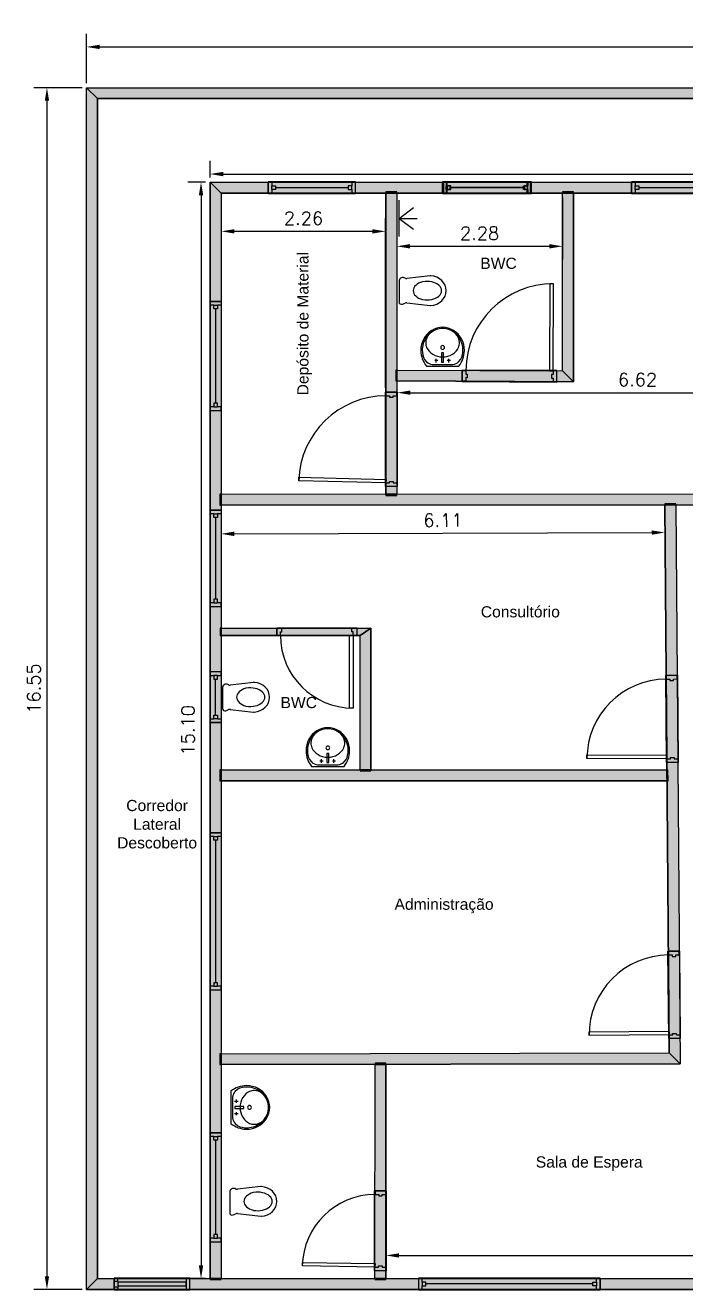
# Model space of a CAD drawing. Extents: x 0.1 to 20.1, y 0.2 to 18.5.
# Drawn here: x 0.06 to 9.15, y 1.08 to 18.49 of the extents above; entities that cross this region are included whole.
import ezdxf

# ---------------------------------------------------------------- set-up
doc = ezdxf.new("R2010")
doc.units = 0
doc.header["$MEASUREMENT"] = 0
doc.layers.get('0').update_dxf_attribs({"linetype": 'CONTINUOUS'})
doc.layers.get('Defpoints').update_dxf_attribs({"linetype": 'CONTINUOUS'})
for name, color, linetype in [('ANNOTATIONS', 7, 'CONTINUOUS'), ('BUILDING_ENVELOPE', 7, 'CONTINUOUS'), ('ENCANAMENTO', 7, 'CONTINUOUS'), ('ENVELOPE_DE_CONSTRUçãO', 7, 'CONTINUOUS'), ('FIXTURES', 7, 'CONTINUOUS')]:
    doc.layers.add(name, color=color, linetype=linetype)
doc.styles.get("Standard").update_dxf_attribs({"font": 'txt.shx'})
doc.dimstyles.get("Standard").update_dxf_attribs({"dimtxt": 0.18, "dimasz": 0.18, "dimexe": 0.18, "dimexo": 0.0625, "dimgap": 0.09, "dimtad": 0, "dimtih": 1, "dimtoh": 1, "dimdec": 4, "dimzin": 0, "dimdsep": 46, "dimtxsty": 'Standard', "dimcen": 0.09, "dimadec": 0, "dimazin": 0, "dimtfac": 1, "dimtdec": 4, "dimtofl": 0, "dimtmove": 0, "dimatfit": 3, "dimfxl": 1, "dimtolj": 1, "dimtzin": 0, "dimarcsym": 0})

# ---------------------------------------------------------------- blocks, each defined once
blk = doc.blocks.new('*D27')
at = {"color": 0, "lineweight": -2, "transparency": 16777216}
for p, q in [((0.903, 17.694), (0.903, 18.374)), ((19.403, 17.694), (19.403, 18.374)), ((1.083, 18.194), (19.223, 18.194))]:
    blk.add_line(p, q, dxfattribs=at)
at = {"color": 0, "transparency": 16777216}
for points in [[(1.083, 18.224), (1.083, 18.164), (0.903, 18.194)], [(19.223, 18.224), (19.223, 18.164), (19.403, 18.194)]]:
    blk.add_solid(points, dxfattribs=at)
at = {"layer": 'Defpoints', "color": 0, "transparency": 16777216}
for p in [(19.403, 18.194), (0.903, 17.632), (19.403, 17.632)]:
    blk.add_point(p, dxfattribs=at)
at = {"color": 0, "transparency": 16777216, "insert": (10.153, 18.374), "char_height": 0.18, "attachment_point": 5}
blk.add_mtext('\\A1;18.50', dxfattribs=at)
blk = doc.blocks.new('*D29')
at = {"color": 0, "lineweight": -2, "transparency": 16777216}
for p, q in [((0.841, 17.632), (0.177, 17.632)), ((0.357, 17.452), (0.357, 1.262)), ((0.841, 1.082), (0.177, 1.082))]:
    blk.add_line(p, q, dxfattribs=at)
at = {"color": 0, "transparency": 16777216}
for points in [[(0.327, 17.452), (0.387, 17.452), (0.357, 17.632)], [(0.327, 1.262), (0.387, 1.262), (0.357, 1.082)]]:
    blk.add_solid(points, dxfattribs=at)
at = {"layer": 'Defpoints', "color": 0, "transparency": 16777216}
for p in [(0.903, 17.632), (0.357, 1.082), (0.903, 1.082)]:
    blk.add_point(p, dxfattribs=at)
at = {"color": 0, "transparency": 16777216, "insert": (0.177, 9.357), "char_height": 0.18, "attachment_point": 5, "rotation": 90}
blk.add_mtext('\\A1;16.55', dxfattribs=at)
blk = doc.blocks.new('*D30')
at = {"color": 0, "lineweight": -2, "transparency": 16777216}
for p, q in [((2.603, 16.394), (2.603, 16.623)), ((17.854, 16.394), (17.854, 16.623)), ((2.783, 16.443), (17.674, 16.443))]:
    blk.add_line(p, q, dxfattribs=at)
at = {"color": 0, "transparency": 16777216}
for points in [[(2.783, 16.473), (2.783, 16.413), (2.603, 16.443)], [(17.674, 16.473), (17.674, 16.413), (17.854, 16.443)]]:
    blk.add_solid(points, dxfattribs=at)
at = {"layer": 'Defpoints', "color": 0, "transparency": 16777216}
for p in [(17.854, 16.443), (2.603, 16.332), (17.854, 16.332)]:
    blk.add_point(p, dxfattribs=at)
at = {"color": 0, "transparency": 16777216, "insert": (10.228, 16.623), "char_height": 0.18, "attachment_point": 5}
blk.add_mtext('\\A1;15.25', dxfattribs=at)
blk = doc.blocks.new('*D31')
at = {"color": 0, "lineweight": -2, "transparency": 16777216}
for p, q in [((2.54, 16.332), (2.298, 16.332)), ((2.478, 16.152), (2.478, 1.412)), ((2.54, 1.232), (2.298, 1.232))]:
    blk.add_line(p, q, dxfattribs=at)
at = {"color": 0, "transparency": 16777216}
for points in [[(2.448, 16.152), (2.508, 16.152), (2.478, 16.332)], [(2.448, 1.412), (2.508, 1.412), (2.478, 1.232)]]:
    blk.add_solid(points, dxfattribs=at)
at = {"layer": 'Defpoints', "color": 0, "transparency": 16777216}
for p in [(2.603, 16.332), (2.478, 1.232), (2.603, 1.232)]:
    blk.add_point(p, dxfattribs=at)
at = {"color": 0, "transparency": 16777216, "insert": (2.298, 8.782), "char_height": 0.18, "attachment_point": 5, "rotation": 90}
blk.add_mtext('\\A1;15.10', dxfattribs=at)
blk = doc.blocks.new('*D34')
at = {"color": 0, "lineweight": -2, "transparency": 16777216}
for p, q in [((5.358, 13.432), (11.615, 13.432)), ((5.178, 13.375), (5.178, 13.252)), ((11.795, 13.375), (11.795, 13.252))]:
    blk.add_line(p, q, dxfattribs=at)
at = {"color": 0, "transparency": 16777216}
for points in [[(5.358, 13.462), (5.358, 13.402), (5.178, 13.432)], [(11.615, 13.462), (11.615, 13.402), (11.795, 13.432)]]:
    blk.add_solid(points, dxfattribs=at)
at = {"layer": 'Defpoints', "color": 0, "transparency": 16777216}
for p in [(5.178, 13.438), (11.795, 13.438), (11.795, 13.432)]:
    blk.add_point(p, dxfattribs=at)
at = {"color": 0, "transparency": 16777216, "insert": (8.486, 13.612), "char_height": 0.18, "attachment_point": 5}
blk.add_mtext('\\A1;6.62', dxfattribs=at)
blk = doc.blocks.new('*D35')
at = {"color": 0, "lineweight": -2, "transparency": 16777216}
for p, q in [((2.758, 13.5), (2.758, 15.834)), ((5.017, 13.5), (5.017, 15.834)), ((4.837, 15.654), (2.938, 15.654))]:
    blk.add_line(p, q, dxfattribs=at)
at = {"color": 0, "transparency": 16777216}
for points in [[(2.938, 15.684), (2.938, 15.624), (2.758, 15.654)], [(4.837, 15.684), (4.837, 15.624), (5.017, 15.654)]]:
    blk.add_solid(points, dxfattribs=at)
at = {"layer": 'Defpoints', "color": 0, "transparency": 16777216}
for p in [(2.758, 15.654), (2.758, 13.438), (5.017, 13.438)]:
    blk.add_point(p, dxfattribs=at)
at = {"color": 0, "transparency": 16777216, "insert": (3.888, 15.834), "char_height": 0.18, "attachment_point": 5}
blk.add_mtext('\\A1;2.26', dxfattribs=at)
blk = doc.blocks.new('*D36')
at = {"color": 0, "lineweight": -2, "transparency": 16777216}
for p, q in [((5.172, 16.119), (5.172, 15.268)), ((7.453, 16.119), (7.453, 15.268)), ((5.352, 15.448), (7.273, 15.448))]:
    blk.add_line(p, q, dxfattribs=at)
at = {"color": 0, "transparency": 16777216}
for points in [[(5.352, 15.478), (5.352, 15.418), (5.172, 15.448)], [(7.273, 15.478), (7.273, 15.418), (7.453, 15.448)]]:
    blk.add_solid(points, dxfattribs=at)
at = {"layer": 'Defpoints', "color": 0, "transparency": 16777216}
for p in [(5.172, 16.182), (7.453, 16.182), (7.453, 15.448)]:
    blk.add_point(p, dxfattribs=at)
at = {"color": 0, "transparency": 16777216, "insert": (6.312, 15.628), "char_height": 0.18, "attachment_point": 5}
blk.add_mtext('\\A1;2.28', dxfattribs=at)
blk = doc.blocks.new('*D37')
at = {"color": 0, "lineweight": -2, "transparency": 16777216}
for p, q in [((2.753, 11.819), (2.755, 11.307)), ((8.862, 11.838), (8.863, 11.326)), ((2.934, 11.488), (8.683, 11.505))]:
    blk.add_line(p, q, dxfattribs=at)
at = {"color": 0, "transparency": 16777216}
for points in [[(2.934, 11.518), (2.934, 11.458), (2.754, 11.487)], [(8.682, 11.535), (8.683, 11.475), (8.863, 11.506)]]:
    blk.add_solid(points, dxfattribs=at)
at = {"layer": 'Defpoints', "color": 0, "transparency": 16777216}
for p in [(2.753, 11.882), (8.861, 11.901), (8.863, 11.506)]:
    blk.add_point(p, dxfattribs=at)
at = {"color": 0, "transparency": 16777216, "insert": (5.808, 11.676), "char_height": 0.18, "attachment_point": 5, "rotation": 0.1771}
blk.add_mtext('\\A1;6.11', dxfattribs=at)
blk = doc.blocks.new('*D38')
at = {"color": 0, "lineweight": -2, "transparency": 16777216}
for p, q in [((9.074, 11.886), (10.189, 11.886)), ((10.009, 11.706), (10.009, 1.412)), ((9.074, 1.232), (10.189, 1.232))]:
    blk.add_line(p, q, dxfattribs=at)
at = {"color": 0, "transparency": 16777216}
for points in [[(9.979, 11.706), (10.039, 11.706), (10.009, 11.886)], [(9.979, 1.412), (10.039, 1.412), (10.009, 1.232)]]:
    blk.add_solid(points, dxfattribs=at)
at = {"layer": 'Defpoints', "color": 0, "transparency": 16777216}
for p in [(9.011, 11.886), (9.011, 1.232), (10.009, 1.232)]:
    blk.add_point(p, dxfattribs=at)
at = {"color": 0, "transparency": 16777216, "insert": (9.829, 6.559), "char_height": 0.18, "attachment_point": 5, "rotation": 90}
blk.add_mtext('\\A1;10.65', dxfattribs=at)
blk = doc.blocks.new('*D39')
at = {"color": 0, "lineweight": -2, "transparency": 16777216}
for p, q in [((5.023, 4.118), (5.023, 1.369)), ((17.627, 4.118), (17.627, 1.369)), ((5.203, 1.549), (17.447, 1.549))]:
    blk.add_line(p, q, dxfattribs=at)
at = {"color": 0, "transparency": 16777216}
for points in [[(5.203, 1.579), (5.203, 1.519), (5.023, 1.549)], [(17.447, 1.579), (17.447, 1.519), (17.627, 1.549)]]:
    blk.add_solid(points, dxfattribs=at)
at = {"layer": 'Defpoints', "color": 0, "transparency": 16777216}
for p in [(5.023, 4.181), (17.627, 4.181), (17.627, 1.549)]:
    blk.add_point(p, dxfattribs=at)
at = {"color": 0, "transparency": 16777216, "insert": (11.325, 1.729), "char_height": 0.18, "attachment_point": 5}
blk.add_mtext('\\A1;12.60', dxfattribs=at)

msp = doc.modelspace()

# ---------------------------------------------------------------- hatches: boundary and pattern name
at = {"layer": 'BUILDING_ENVELOPE'}
for points in [[(0.903, 1.082), (0.903, 17.632), (1.053, 17.482), (1.053, 1.232)], [(0.903, 17.632), (19.403, 17.632), (19.253, 17.482), (1.053, 17.482)], [(2.603, 16.332), (17.854, 16.332), (17.703, 16.182), (2.753, 16.182)], [(2.753, 16.182), (2.753, 1.232), (2.603, 1.232), (2.603, 16.332)], [(5.022, 16.182), (5.172, 16.182), (5.172, 16.197), (5.022, 16.197)], [(7.453, 16.182), (7.603, 16.182), (7.603, 16.197), (7.453, 16.197)], [(5.172, 16.182), (5.173, 12.033), (5.023, 12.033), (5.022, 16.182)], [(7.453, 13.733), (7.453, 16.182), (7.603, 16.182), (7.603, 13.582)], [(5.172, 13.593), (5.172, 13.743), (5.157, 13.743), (5.157, 13.593)], [(5.172, 13.743), (7.453, 13.733), (7.603, 13.582), (5.172, 13.593)], [(2.753, 11.882), (2.753, 12.032), (2.738, 12.032), (2.738, 11.882)], [(2.753, 12.032), (11.8, 12.038), (11.8, 11.888), (2.753, 11.882)], [(5.173, 12.033), (5.023, 12.033), (5.023, 12.018), (5.173, 12.018)], [(8.861, 11.886), (9.011, 11.886), (9.011, 11.901), (8.861, 11.901)], [(9.011, 11.886), (9.073, 4.188), (8.922, 4.338), (8.861, 11.886)], [(4.666, 8.238), (4.666, 10.088), (4.816, 10.188), (4.816, 8.238)], [(2.753, 8.088), (2.753, 8.238), (2.738, 8.238), (2.738, 8.088)], [(2.753, 8.238), (8.89, 8.238), (8.892, 8.088), (2.753, 8.088)], [(4.816, 8.238), (4.666, 8.238), (4.666, 8.223), (4.816, 8.223)], [(8.89, 8.238), (8.892, 8.088), (8.907, 8.088), (8.905, 8.238)], [(2.753, 4.177), (2.753, 4.327), (2.738, 4.327), (2.738, 4.177)], [(2.753, 4.327), (8.922, 4.338), (9.073, 4.188), (2.753, 4.177)], [(4.872, 1.232), (4.873, 4.181), (5.023, 4.181), (5.022, 1.232)], [(4.873, 4.181), (5.023, 4.181), (5.023, 4.196), (4.873, 4.196)], [(1.053, 1.232), (17.608, 1.232), (17.757, 1.082), (0.903, 1.082)], [(2.753, 1.232), (2.603, 1.232), (2.603, 1.217), (2.753, 1.217)], [(5.022, 1.232), (4.872, 1.232), (4.872, 1.217), (5.022, 1.217)]]:
    msp.add_hatch(color=253, dxfattribs=at).paths.add_polyline_path(points)
at = {"layer": 'ENVELOPE_DE_CONSTRUçãO'}
for points in [[(2.753, 10.088), (2.753, 10.188), (2.743, 10.188), (2.743, 10.088)], [(2.753, 10.188), (4.816, 10.188), (4.666, 10.088), (2.753, 10.088)]]:
    msp.add_hatch(color=253, dxfattribs=at).paths.add_polyline_path(points)

# ---------------------------------------------------------------- linework, layer by layer
at = {"layer": 'BUILDING_ENVELOPE', "color": 7, "linetype": 'Continuous'}
for p, q in [((0.903, 1.082), (0.903, 17.632)), ((0.903, 17.632), (19.403, 17.632)), ((1.053, 1.232), (1.053, 17.482)), ((1.053, 17.482), (19.253, 17.482)), ((2.603, 16.332), (17.854, 16.332)), ((2.603, 16.332), (2.603, 1.232)), ((3.403, 16.182), (3.403, 16.332)), ((3.403, 16.332), (3.453, 16.332)), ((3.403, 16.182), (3.403, 16.332)), ((3.453, 16.332), (3.453, 16.282)), ((3.453, 16.232), (3.453, 16.182)), ((3.503, 16.257), (4.503, 16.257)), ((4.603, 16.332), (4.553, 16.332)), ((4.553, 16.332), (4.553, 16.282)), ((4.553, 16.232), (4.553, 16.182)), ((4.603, 16.182), (4.603, 16.332)), ((4.603, 16.182), (4.603, 16.332)), ((5.803, 16.182), (5.803, 16.332)), ((5.803, 16.332), (5.853, 16.332)), ((5.803, 16.182), (5.803, 16.332)), ((5.815, 16.332), (5.815, 16.182)), ((5.865, 16.332), (5.815, 16.332)), ((5.815, 16.332), (5.815, 16.182)), ((5.853, 16.332), (5.853, 16.282)), ((5.853, 16.232), (5.853, 16.182)), ((5.865, 16.282), (5.865, 16.332)), ((5.865, 16.182), (5.865, 16.232)), ((5.903, 16.257), (6.928, 16.257)), ((6.915, 16.257), (5.915, 16.257)), ((6.965, 16.282), (6.965, 16.332)), ((6.965, 16.332), (7.015, 16.332)), ((6.965, 16.182), (6.965, 16.232)), ((7.028, 16.332), (6.978, 16.332)), ((6.978, 16.332), (6.978, 16.282)), ((6.978, 16.232), (6.978, 16.182)), ((7.015, 16.332), (7.015, 16.182)), ((7.015, 16.332), (7.015, 16.182)), ((7.028, 16.182), (7.028, 16.332)), ((7.028, 16.182), (7.028, 16.332)), ((8.403, 16.182), (8.403, 16.332)), ((8.403, 16.332), (8.453, 16.332)), ((8.403, 16.182), (8.403, 16.332)), ((8.453, 16.332), (8.453, 16.282)), ((8.453, 16.232), (8.453, 16.182)), ((8.503, 16.257), (10.927, 16.257)), ((2.753, 16.182), (17.703, 16.182)), ((2.753, 16.182), (2.753, 1.232)), ((3.453, 16.182), (3.403, 16.182)), ((4.553, 16.182), (4.603, 16.182)), ((5.022, 16.182), (5.023, 12.033)), ((5.172, 16.182), (5.173, 12.033)), ((5.853, 16.182), (5.803, 16.182)), ((5.815, 16.182), (5.865, 16.182)), ((7.015, 16.182), (6.965, 16.182)), ((6.978, 16.182), (7.028, 16.182)), ((7.453, 13.733), (7.453, 16.182)), ((7.603, 13.582), (7.603, 16.182)), ((8.453, 16.182), (8.403, 16.182)), ((2.603, 14.688), (2.753, 14.688)), ((2.603, 14.638), (2.603, 14.688)), ((2.603, 14.688), (2.753, 14.688)), ((2.653, 14.638), (2.603, 14.638)), ((2.753, 14.638), (2.703, 14.638)), ((2.753, 14.688), (2.753, 14.638)), ((2.678, 14.588), (2.678, 13.288)), ((5.172, 13.743), (7.453, 13.733)), ((5.172, 13.593), (7.603, 13.582)), ((6.073, 13.589), (6.074, 13.739)), ((6.073, 13.589), (6.074, 13.739)), ((6.123, 13.589), (6.073, 13.589)), ((6.074, 13.739), (6.124, 13.739)), ((6.124, 13.739), (6.123, 13.689)), ((6.123, 13.689), (6.143, 13.688)), ((6.123, 13.639), (6.123, 13.589)), ((6.143, 13.638), (6.123, 13.639)), ((6.143, 13.688), (6.143, 13.638)), ((7.323, 13.683), (7.303, 13.683)), ((7.303, 13.683), (7.303, 13.633)), ((7.303, 13.633), (7.323, 13.633)), ((7.324, 13.733), (7.323, 13.683)), ((7.323, 13.633), (7.323, 13.583)), ((7.374, 13.733), (7.324, 13.733)), ((7.373, 13.583), (7.374, 13.733)), ((7.373, 13.583), (7.374, 13.733)), ((5.172, 13.438), (5.022, 13.438)), ((5.022, 13.438), (5.022, 13.388)), ((5.172, 13.438), (5.022, 13.438)), ((5.172, 13.388), (5.172, 13.438)), ((7.323, 13.583), (7.373, 13.583)), ((2.653, 13.238), (2.603, 13.238)), ((2.603, 13.238), (2.603, 13.188)), ((2.753, 13.238), (2.703, 13.238)), ((2.753, 13.188), (2.753, 13.238)), ((5.022, 13.388), (5.073, 13.388)), ((5.073, 13.388), (5.073, 13.368)), ((5.073, 13.368), (5.123, 13.368)), ((5.123, 13.388), (5.172, 13.388)), ((5.123, 13.368), (5.123, 13.388)), ((2.603, 13.188), (2.753, 13.188)), ((2.603, 13.188), (2.753, 13.188)), ((5.073, 12.188), (5.073, 12.208)), ((5.073, 12.208), (5.123, 12.208)), ((5.123, 12.208), (5.123, 12.188)), ((2.753, 12.032), (11.8, 12.038)), ((5.023, 12.138), (5.023, 12.188)), ((5.023, 12.188), (5.073, 12.188)), ((5.173, 12.138), (5.023, 12.138)), ((5.173, 12.138), (5.023, 12.138)), ((5.123, 12.188), (5.173, 12.188)), ((5.173, 12.188), (5.173, 12.138)), ((2.753, 11.882), (11.8, 11.888)), ((8.861, 11.886), (8.922, 4.338)), ((9.011, 11.886), (9.073, 4.188)), ((2.603, 11.813), (2.753, 11.813)), ((2.603, 11.763), (2.603, 11.813)), ((2.603, 11.813), (2.753, 11.813)), ((2.653, 11.763), (2.603, 11.763)), ((2.678, 11.713), (2.678, 10.588)), ((2.753, 11.763), (2.703, 11.763)), ((2.753, 11.813), (2.753, 11.763)), ((2.653, 10.538), (2.603, 10.538)), ((2.603, 10.538), (2.603, 10.488)), ((2.603, 10.488), (2.753, 10.488)), ((2.603, 10.488), (2.753, 10.488)), ((2.753, 10.538), (2.703, 10.538)), ((2.753, 10.488), (2.753, 10.538)), ((3.522, 10.188), (3.522, 10.088)), ((3.572, 10.188), (3.522, 10.188)), ((3.522, 10.188), (3.522, 10.088)), ((3.592, 10.188), (3.572, 10.188)), ((3.572, 10.088), (3.572, 10.138)), ((3.572, 10.138), (3.592, 10.138)), ((3.592, 10.138), (3.592, 10.188)), ((4.552, 10.138), (4.552, 10.188)), ((4.552, 10.188), (4.572, 10.188)), ((4.572, 10.138), (4.552, 10.138)), ((4.572, 10.188), (4.622, 10.188)), ((4.572, 10.088), (4.572, 10.138)), ((4.622, 10.188), (4.622, 10.088)), ((4.622, 10.188), (4.622, 10.088)), ((4.816, 8.238), (4.816, 10.188)), ((3.522, 10.088), (3.572, 10.088)), ((4.622, 10.088), (4.572, 10.088)), ((4.666, 8.238), (4.666, 10.088)), ((2.753, 9.588), (2.603, 9.588)), ((2.603, 9.588), (2.603, 9.538)), ((2.753, 9.588), (2.603, 9.588)), ((2.753, 9.538), (2.753, 9.588)), ((2.603, 9.538), (2.653, 9.538)), ((2.678, 8.988), (2.678, 9.488)), ((2.703, 9.538), (2.753, 9.538)), ((9.03, 9.539), (8.88, 9.538)), ((9.03, 9.539), (8.88, 9.538)), ((8.88, 9.538), (8.881, 9.488)), ((8.881, 9.488), (8.93, 9.488)), ((8.93, 9.488), (8.931, 9.468)), ((8.931, 9.468), (8.981, 9.468)), ((8.98, 9.488), (9.03, 9.489)), ((8.981, 9.468), (8.98, 9.488)), ((9.03, 9.489), (9.03, 9.539)), ((2.603, 8.888), (2.603, 8.938)), ((2.603, 8.938), (2.653, 8.938)), ((2.753, 8.888), (2.603, 8.888)), ((2.753, 8.888), (2.603, 8.888)), ((2.703, 8.938), (2.753, 8.938)), ((2.753, 8.938), (2.753, 8.888)), ((8.89, 8.338), (8.889, 8.388)), ((8.889, 8.388), (8.939, 8.388)), ((8.939, 8.388), (8.939, 8.408)), ((8.939, 8.408), (8.989, 8.408)), ((8.989, 8.408), (8.989, 8.388)), ((8.989, 8.388), (9.039, 8.389)), ((9.039, 8.389), (9.04, 8.339)), ((2.753, 8.238), (8.89, 8.238)), ((9.04, 8.339), (8.89, 8.338)), ((9.04, 8.339), (8.89, 8.338)), ((2.753, 8.088), (8.892, 8.088)), ((2.603, 7.369), (2.753, 7.369)), ((2.603, 7.319), (2.603, 7.369)), ((2.603, 7.369), (2.753, 7.369)), ((2.653, 7.319), (2.603, 7.319)), ((2.753, 7.319), (2.703, 7.319)), ((2.753, 7.369), (2.753, 7.319)), ((2.678, 7.269), (2.678, 5.306)), ((9.06, 5.739), (8.91, 5.738)), ((9.06, 5.739), (8.91, 5.738)), ((8.91, 5.738), (8.911, 5.688)), ((8.911, 5.688), (8.961, 5.688)), ((8.961, 5.688), (8.961, 5.668)), ((8.961, 5.668), (9.011, 5.668)), ((9.011, 5.688), (9.061, 5.689)), ((9.011, 5.668), (9.011, 5.688)), ((9.061, 5.689), (9.06, 5.739)), ((2.653, 5.256), (2.603, 5.256)), ((2.603, 5.256), (2.603, 5.206)), ((2.753, 5.256), (2.703, 5.256)), ((2.753, 5.206), (2.753, 5.256)), ((2.603, 5.206), (2.753, 5.206)), ((2.603, 5.206), (2.753, 5.206)), ((8.92, 4.538), (8.92, 4.588)), ((8.92, 4.588), (8.97, 4.588)), ((9.07, 4.539), (8.92, 4.538)), ((9.07, 4.539), (8.92, 4.538)), ((8.97, 4.588), (8.969, 4.608)), ((8.969, 4.608), (9.019, 4.608)), ((9.019, 4.608), (9.02, 4.588)), ((9.02, 4.588), (9.07, 4.589)), ((9.07, 4.589), (9.07, 4.539)), ((2.753, 4.327), (8.922, 4.338)), ((2.753, 4.177), (9.073, 4.188)), ((4.872, 1.232), (4.873, 4.181)), ((5.022, 1.232), (5.023, 4.181)), ((2.603, 3.238), (2.753, 3.238)), ((2.603, 3.188), (2.603, 3.238)), ((2.603, 3.238), (2.753, 3.238)), ((2.653, 3.188), (2.603, 3.188)), ((2.678, 3.138), (2.678, 1.838)), ((2.753, 3.188), (2.703, 3.188)), ((2.753, 3.238), (2.753, 3.188)), ((5.023, 2.438), (4.873, 2.438)), ((4.873, 2.438), (4.873, 2.388)), ((5.023, 2.438), (4.873, 2.438)), ((4.873, 2.388), (4.923, 2.388)), ((4.923, 2.388), (4.923, 2.368)), ((4.923, 2.368), (4.973, 2.368)), ((4.973, 2.388), (5.023, 2.388)), ((4.973, 2.368), (4.973, 2.388)), ((5.023, 2.388), (5.023, 2.438)), ((2.653, 1.788), (2.603, 1.788)), ((2.603, 1.788), (2.603, 1.738)), ((2.753, 1.788), (2.703, 1.788)), ((2.753, 1.738), (2.753, 1.788)), ((2.603, 1.738), (2.753, 1.738)), ((2.603, 1.738), (2.753, 1.738)), ((4.922, 1.388), (4.922, 1.408)), ((4.922, 1.408), (4.972, 1.408)), ((4.972, 1.408), (4.972, 1.388)), ((1.053, 1.232), (17.608, 1.232)), ((1.284, 1.082), (1.284, 1.232)), ((2.322, 1.082), (2.322, 1.232)), ((4.872, 1.338), (4.872, 1.388)), ((4.872, 1.388), (4.922, 1.388)), ((5.022, 1.338), (4.872, 1.338)), ((5.022, 1.338), (4.872, 1.338)), ((4.972, 1.388), (5.022, 1.388)), ((5.022, 1.388), (5.022, 1.338)), ((5.472, 1.232), (5.472, 1.082)), ((5.522, 1.232), (5.472, 1.232)), ((5.472, 1.232), (5.472, 1.082)), ((5.522, 1.182), (5.522, 1.232)), ((7.922, 1.182), (7.922, 1.232)), ((7.922, 1.232), (7.972, 1.232)), ((7.972, 1.232), (7.972, 1.082)), ((7.972, 1.232), (7.972, 1.082)), ((0.903, 1.082), (17.757, 1.082)), ((5.472, 1.082), (5.522, 1.082)), ((5.522, 1.082), (5.522, 1.132)), ((7.872, 1.157), (5.572, 1.157)), ((7.922, 1.082), (7.922, 1.132)), ((7.972, 1.082), (7.922, 1.082))]:
    msp.add_line(p, q, dxfattribs=at)
for points in [[(0.903, 1.082), (0.903, 17.632), (1.053, 17.482), (1.053, 1.232)], [(0.903, 17.632), (19.403, 17.632), (19.253, 17.482), (1.053, 17.482)], [(2.603, 16.332), (17.854, 16.332), (17.703, 16.182), (2.753, 16.182)], [(2.753, 16.182), (2.753, 1.232), (2.603, 1.232), (2.603, 16.332)], [(3.403, 16.177), (4.603, 16.177), (4.603, 16.337), (3.403, 16.337)], [(3.453, 16.282), (3.503, 16.282), (3.503, 16.232), (3.453, 16.232)], [(4.553, 16.282), (4.503, 16.282), (4.503, 16.232), (4.553, 16.232)], [(5.022, 16.182), (5.172, 16.182), (5.172, 16.197), (5.022, 16.197)], [(5.803, 16.177), (7.028, 16.177), (7.028, 16.337), (5.803, 16.337)], [(7.015, 16.337), (5.815, 16.337), (5.815, 16.177), (7.015, 16.177)], [(5.853, 16.282), (5.903, 16.282), (5.903, 16.232), (5.853, 16.232)], [(5.865, 16.232), (5.915, 16.232), (5.915, 16.282), (5.865, 16.282)], [(6.965, 16.232), (6.915, 16.232), (6.915, 16.282), (6.965, 16.282)], [(6.978, 16.282), (6.928, 16.282), (6.928, 16.232), (6.978, 16.232)], [(7.453, 16.182), (7.603, 16.182), (7.603, 16.197), (7.453, 16.197)], [(8.403, 16.177), (11.027, 16.177), (11.027, 16.337), (8.403, 16.337)], [(8.453, 16.282), (8.503, 16.282), (8.503, 16.232), (8.453, 16.232)], [(5.172, 16.182), (5.173, 12.033), (5.023, 12.033), (5.022, 16.182)], [(7.453, 13.733), (7.453, 16.182), (7.603, 16.182), (7.603, 13.582)], [(7.279, 14.933), (7.274, 13.733), (7.324, 13.733), (7.329, 14.933)], [(2.598, 14.688), (2.598, 13.188), (2.758, 13.188), (2.758, 14.688)], [(2.703, 14.638), (2.703, 14.588), (2.653, 14.588), (2.653, 14.638)], [(5.172, 13.593), (5.172, 13.743), (5.157, 13.743), (5.157, 13.593)], [(5.172, 13.743), (7.453, 13.733), (7.603, 13.582), (5.172, 13.593)], [(6.073, 13.584), (7.373, 13.578), (7.374, 13.738), (6.074, 13.744)], [(5.178, 13.438), (5.178, 12.138), (5.018, 12.138), (5.017, 13.438)], [(2.703, 13.238), (2.703, 13.288), (2.653, 13.288), (2.653, 13.238)], [(3.824, 12.27), (5.024, 12.238), (5.023, 12.188), (3.823, 12.22)], [(2.753, 11.882), (2.753, 12.032), (2.738, 12.032), (2.738, 11.882)], [(2.753, 12.032), (11.8, 12.038), (11.8, 11.888), (2.753, 11.882)], [(5.173, 12.033), (5.023, 12.033), (5.023, 12.018), (5.173, 12.018)], [(8.861, 11.886), (9.011, 11.886), (9.011, 11.901), (8.861, 11.901)], [(9.011, 11.886), (9.073, 4.188), (8.922, 4.338), (8.861, 11.886)], [(2.598, 11.813), (2.598, 10.488), (2.758, 10.488), (2.758, 11.813)], [(2.703, 11.763), (2.703, 11.713), (2.653, 11.713), (2.653, 11.763)], [(2.703, 10.538), (2.703, 10.588), (2.653, 10.588), (2.653, 10.538)], [(3.522, 10.193), (4.622, 10.193), (4.622, 10.083), (3.522, 10.083)], [(4.666, 8.238), (4.666, 10.088), (4.816, 10.188), (4.816, 8.238)], [(4.522, 9.088), (4.522, 10.088), (4.572, 10.088), (4.572, 9.088)], [(2.758, 8.888), (2.758, 9.588), (2.598, 9.588), (2.598, 8.888)], [(2.653, 9.538), (2.653, 9.488), (2.703, 9.488), (2.703, 9.538)], [(9.035, 9.539), (9.045, 8.339), (8.885, 8.338), (8.875, 9.538)], [(2.653, 8.938), (2.653, 8.988), (2.703, 8.988), (2.703, 8.938)], [(7.79, 8.443), (8.89, 8.438), (8.889, 8.388), (7.789, 8.393)], [(2.753, 8.088), (2.753, 8.238), (2.738, 8.238), (2.738, 8.088)], [(2.753, 8.238), (8.89, 8.238), (8.892, 8.088), (2.753, 8.088)], [(4.816, 8.238), (4.666, 8.238), (4.666, 8.223), (4.816, 8.223)], [(8.89, 8.238), (8.892, 8.088), (8.907, 8.088), (8.905, 8.238)], [(2.598, 7.369), (2.598, 5.206), (2.758, 5.206), (2.758, 7.369)], [(2.703, 7.319), (2.703, 7.269), (2.653, 7.269), (2.653, 7.319)], [(9.065, 5.739), (9.075, 4.539), (8.915, 4.538), (8.905, 5.738)], [(2.703, 5.256), (2.703, 5.306), (2.653, 5.306), (2.653, 5.256)], [(7.819, 4.629), (8.919, 4.638), (8.92, 4.588), (7.82, 4.579)], [(2.753, 4.177), (2.753, 4.327), (2.738, 4.327), (2.738, 4.177)], [(2.753, 4.327), (8.922, 4.338), (9.073, 4.188), (2.753, 4.177)], [(4.872, 1.232), (4.873, 4.181), (5.023, 4.181), (5.022, 1.232)], [(4.873, 4.181), (5.023, 4.181), (5.023, 4.196), (4.873, 4.196)], [(2.598, 3.238), (2.598, 1.738), (2.758, 1.738), (2.758, 3.238)], [(2.703, 3.188), (2.703, 3.138), (2.653, 3.138), (2.653, 3.188)], [(5.028, 2.438), (5.028, 1.338), (4.867, 1.338), (4.867, 2.438)], [(2.703, 1.788), (2.703, 1.838), (2.653, 1.838), (2.653, 1.788)], [(3.873, 1.454), (4.873, 1.438), (4.872, 1.388), (3.873, 1.404)], [(1.053, 1.232), (17.608, 1.232), (17.757, 1.082), (0.903, 1.082)], [(1.284, 1.077), (2.322, 1.077), (2.322, 1.237), (1.284, 1.237)], [(1.284, 1.232), (1.284, 1.197), (1.334, 1.197), (1.334, 1.232)], [(2.322, 1.082), (2.322, 1.232), (2.272, 1.232), (2.272, 1.082)], [(2.753, 1.232), (2.603, 1.232), (2.603, 1.217), (2.753, 1.217)], [(5.022, 1.232), (4.872, 1.232), (4.872, 1.217), (5.022, 1.217)], [(7.972, 1.237), (5.472, 1.237), (5.472, 1.077), (7.972, 1.077)], [(1.284, 1.082), (1.284, 1.117), (1.334, 1.117), (1.334, 1.082)], [(1.334, 1.132), (2.272, 1.132), (2.272, 1.182), (1.334, 1.182)], [(5.522, 1.132), (5.572, 1.132), (5.572, 1.182), (5.522, 1.182)], [(7.922, 1.132), (7.872, 1.132), (7.872, 1.182), (7.922, 1.182)]]:
    msp.add_lwpolyline(points, close=True, dxfattribs=at)
for centre, radius, start, end in [((7.324, 13.733), 1.2, 89.7433, 179.7432), ((5.023, 12.188), 1.2, 90.0097, 178.4749), ((4.572, 10.088), 1, 179.9992, 269.9696), ((8.889, 8.388), 1.1, 90.4568, 179.715), ((8.92, 4.588), 1.1, 90.4568, 180.4568), ((4.872, 1.388), 1, 89.9933, 179.0494)]:
    msp.add_arc(centre, radius, start, end, dxfattribs=at)
at = {"layer": 'ENCANAMENTO', "color": 7, "linetype": 'Continuous'}
for p, q in [((5.203, 15.582), (5.203, 16.082)), ((5.203, 15.832), (5.403, 15.982)), ((5.203, 15.832), (5.403, 15.682)), ((5.203, 15.832), (5.453, 15.832))]:
    msp.add_line(p, q, dxfattribs=at)
at = {"layer": 'ENVELOPE_DE_CONSTRUçãO', "color": 7, "linetype": 'Continuous'}
for p, q in [((2.753, 10.188), (4.816, 10.188)), ((2.753, 10.088), (4.666, 10.088))]:
    msp.add_line(p, q, dxfattribs=at)
for points in [[(2.753, 10.088), (2.753, 10.188), (2.743, 10.188), (2.743, 10.088)], [(2.753, 10.188), (4.816, 10.188), (4.666, 10.088), (2.753, 10.088)]]:
    msp.add_lwpolyline(points, close=True, dxfattribs=at)
at = {"layer": 'FIXTURES', "color": 7, "linetype": 'Continuous'}
for p, q in [((5.286, 15.008), (5.272, 15.014)), ((5.631, 15.041), (5.311, 15.004)), ((5.203, 14.967), (5.203, 14.683)), ((5.251, 14.651), (5.286, 14.666)), ((5.311, 14.67), (5.631, 14.632)), ((5.55, 13.892), (5.582, 13.857)), ((5.579, 13.798), (6.026, 13.798)), ((5.66, 13.822), (5.803, 13.822)), ((5.738, 13.873), (5.695, 13.873)), ((5.715, 13.849), (5.715, 13.896)), ((5.803, 13.822), (5.946, 13.822)), ((5.91, 13.873), (5.867, 13.873)), ((5.887, 13.849), (5.887, 13.896)), ((6.023, 13.857), (6.055, 13.892)), ((2.856, 9.409), (2.842, 9.415)), ((3.201, 9.442), (2.881, 9.405)), ((2.773, 9.368), (2.773, 9.084)), ((2.82, 9.052), (2.856, 9.067)), ((2.881, 9.07), (3.201, 9.033)), ((3.97, 8.378), (4.002, 8.343)), ((4.158, 8.359), (4.114, 8.359)), ((4.135, 8.335), (4.135, 8.382)), ((4.33, 8.359), (4.287, 8.359)), ((4.307, 8.335), (4.307, 8.382)), ((4.443, 8.343), (4.475, 8.378)), ((3.999, 8.284), (4.446, 8.284)), ((4.08, 8.308), (4.223, 8.308)), ((4.223, 8.308), (4.366, 8.308)), ((2.983, 3.84), (2.948, 3.808)), ((2.889, 3.811), (2.889, 3.364)), ((2.913, 3.731), (2.913, 3.588)), ((2.94, 3.676), (2.987, 3.676)), ((2.964, 3.653), (2.964, 3.696)), ((2.913, 3.588), (2.913, 3.445)), ((2.94, 3.503), (2.987, 3.503)), ((2.964, 3.481), (2.964, 3.524)), ((2.948, 3.367), (2.983, 3.335)), ((2.956, 2.464), (2.942, 2.47)), ((3.301, 2.497), (2.981, 2.46)), ((2.873, 2.423), (2.873, 2.139)), ((2.92, 2.107), (2.956, 2.122)), ((2.981, 2.125), (3.301, 2.088))]:
    msp.add_line(p, q, dxfattribs=at)
for points in [[(5.815, 13.979), (5.79, 13.979), (5.79, 13.852), (5.815, 13.852)], [(4.235, 8.464), (4.21, 8.464), (4.21, 8.338), (4.235, 8.338)], [(3.069, 3.575), (3.069, 3.6), (2.943, 3.6), (2.943, 3.575)]]:
    msp.add_lwpolyline(points, close=True, dxfattribs=at)
for centre, radius, start, end in [((5.253, 14.967), 0.05, 67.7643, 180), ((5.305, 15.054), 0.05, 247.7643, 276.5885), ((5.637, 14.992), 0.05, 86.0231, 96.5885), ((5.539, 14.911), 0.05, 99.9939, 105.173), ((5.237, 14.683), 0.0345, 180, 292.316), ((5.305, 14.62), 0.05, 83.3851, 112.316), ((5.539, 14.763), 0.05, 254.827, 260.0061), ((5.637, 14.682), 0.05, 263.3851, 273.9764), ((5.663, 13.933), 0.111, 223.2436, 268.2436), ((5.942, 13.933), 0.111, 271.7564, 316.7564), ((2.823, 9.368), 0.05, 67.7643, 180), ((2.875, 9.455), 0.05, 247.7643, 276.5885), ((3.207, 9.393), 0.05, 86.0231, 96.5885), ((3.109, 9.312), 0.05, 99.9939, 105.173), ((2.807, 9.084), 0.0345, 180, 292.316), ((2.875, 9.021), 0.05, 83.3851, 112.316), ((3.109, 9.164), 0.05, 254.827, 260.0061), ((3.207, 9.083), 0.05, 263.3851, 273.9764), ((4.083, 8.419), 0.111, 223.2436, 268.2436), ((4.362, 8.419), 0.111, 271.7564, 316.7564), ((3.024, 3.727), 0.111, 133.2436, 178.2436), ((3.024, 3.448), 0.111, 181.7564, 226.7564), ((2.923, 2.423), 0.05, 67.7643, 180), ((2.975, 2.51), 0.05, 247.7643, 276.5885), ((3.307, 2.448), 0.05, 86.0231, 96.5885), ((3.209, 2.367), 0.05, 99.9939, 105.173), ((2.907, 2.139), 0.0345, 180, 292.316), ((2.975, 2.076), 0.05, 83.3851, 112.316), ((3.209, 2.219), 0.05, 254.827, 260.0061), ((3.307, 2.138), 0.05, 263.3851, 273.9764)]:
    msp.add_arc(centre, radius, start, end, dxfattribs=at)
for centre, major_axis, ratio, start_param, end_param in [((5.623, 14.837), (0.23, 0), 0.891698, 4.790187, 7.776173), ((5.609, 14.837), (0.211, 0), 0.630769, 1.976838, 4.306348), ((5.585, 14.837), (0.203, 0), 0.630769, 4.439966, 8.126405), ((5.803, 14.014), (0, 0.318), 0.943396, 4.706119, 7.860251), ((5.804, 14.02), (0, 0.296), 0.949035, 0.002398, 0.695408), ((5.802, 14.02), (0, 0.296), 0.949035, -0.695408, -0.002398), ((5.804, 14.02), (0, 0.296), 0.949035, 0.695408, 1.447633), ((5.803, 14.121), (-0.233, 0), 0.841322, -0.693081, 0), ((5.803, 14.121), (-0.233, 0), 0.841322, -0.693081, 0), ((5.803, 14.121), (-0.233, 0), 0.841322, 0, 0.341166), ((5.803, 14.121), (-0.233, 0), 0.841322, 0, 0.341166), ((5.802, 14.02), (0, 0.296), 0.949035, -1.447633, -0.695408), ((5.803, 14.121), (-0.233, 0), 0.841322, 3.141593, 3.834674), ((5.803, 14.121), (-0.233, 0), 0.841322, -3.141593, -2.448512), ((5.803, 14.121), (-0.233, 0), 0.841322, 2.800426, 3.141593), ((5.803, 14.121), (-0.233, 0), 0.841322, -3.482759, -3.141593), ((5.82, 14.017), (0, 0.336), 0.943396, 1.586763, 2.28018), ((5.804, 14.02), (0, 0.296), 0.949035, 1.447633, 1.570796), ((5.804, 14.02), (0, 0.296), 0.949035, 1.570796, 2.015896), ((5.803, 14.121), (-0.233, 0), 0.841322, 0.341166, 2.800426), ((5.803, 14.121), (-0.233, 0), 0.841322, 0.341166, 2.800426), ((5.803, 14.054), (-0.0262, 0), 0.969719, -3.141017, -0.000576), ((5.803, 14.054), (-0.0262, 0), 0.969719, 0.000576, 3.141017), ((5.786, 14.017), (0, 0.336), 0.943396, 4.003006, 4.696422), ((5.802, 14.02), (0, 0.296), 0.949035, -2.015896, -1.570796), ((5.802, 14.02), (0, 0.296), 0.949035, -1.570796, -1.447633), ((3.192, 9.238), (0.23, 0), 0.891698, 4.790187, 7.776173), ((3.179, 9.238), (0.211, 0), 0.630769, 1.976838, 4.306348), ((3.155, 9.238), (0.203, 0), 0.630769, 4.439966, 8.126405), ((4.223, 8.5), (0, 0.318), 0.943396, 4.706119, 7.860251), ((4.223, 8.505), (0, 0.296), 0.949035, 0.695408, 1.447633), ((4.223, 8.607), (-0.233, 0), 0.841322, -0.693081, 0), ((4.223, 8.607), (-0.233, 0), 0.841322, -0.693081, 0), ((4.223, 8.505), (0, 0.296), 0.949035, 0.002398, 0.695408), ((4.222, 8.505), (0, 0.296), 0.949035, -0.695408, -0.002398), ((4.222, 8.505), (0, 0.296), 0.949035, -1.447633, -0.695408), ((4.223, 8.607), (-0.233, 0), 0.841322, 3.141593, 3.834674), ((4.223, 8.607), (-0.233, 0), 0.841322, -3.141593, -2.448512), ((4.223, 8.505), (0, 0.296), 0.949035, 1.447633, 1.570796), ((4.223, 8.607), (-0.233, 0), 0.841322, 0, 0.341166), ((4.223, 8.607), (-0.233, 0), 0.841322, 0, 0.341166), ((4.223, 8.607), (-0.233, 0), 0.841322, 0.341166, 2.800426), ((4.223, 8.607), (-0.233, 0), 0.841322, 0.341166, 2.800426), ((4.223, 8.54), (-0.0262, 0), 0.969719, -3.141017, -0.000576), ((4.223, 8.54), (-0.0262, 0), 0.969719, 0.000576, 3.141017), ((4.223, 8.607), (-0.233, 0), 0.841322, 2.800426, 3.141593), ((4.223, 8.607), (-0.233, 0), 0.841322, -3.482759, -3.141593), ((4.222, 8.505), (0, 0.296), 0.949035, -1.570796, -1.447633), ((4.24, 8.503), (0, 0.336), 0.943396, 1.586763, 2.28018), ((4.223, 8.505), (0, 0.296), 0.949035, 1.570796, 2.015896), ((4.206, 8.503), (0, 0.336), 0.943396, 4.003006, 4.696422), ((4.222, 8.505), (0, 0.296), 0.949035, -2.015896, -1.570796), ((3.108, 3.571), (0.336, 0), 0.943396, 1.586763, 2.28018), ((3.11, 3.587), (0.296, 0), 0.949035, 1.570796, 2.015896), ((3.105, 3.588), (0.318, 0), 0.943396, 4.706119, 7.860251), ((3.11, 3.587), (0.296, 0), 0.949035, 1.447633, 1.570796), ((3.11, 3.587), (0.296, 0), 0.949035, 0.695408, 1.447633), ((3.212, 3.588), (0, 0.233), 0.841322, 0.341166, 2.800426), ((3.212, 3.588), (0, 0.233), 0.841322, 0.341166, 2.800426), ((3.212, 3.588), (0, 0.233), 0.841322, 0, 0.341166), ((3.212, 3.588), (0, 0.233), 0.841322, 0, 0.341166), ((3.212, 3.588), (0, 0.233), 0.841322, -0.693081, 0), ((3.212, 3.588), (0, 0.233), 0.841322, -0.693081, 0), ((3.11, 3.587), (0.296, 0), 0.949035, 0.002398, 0.695408), ((3.145, 3.588), (0, 0.0262), 0.969719, 0.000576, 3.141017), ((3.145, 3.588), (0, 0.0262), 0.969719, -3.141017, -0.000576), ((3.11, 3.588), (0.296, 0), 0.949035, -0.695408, -0.002398), ((3.108, 3.605), (0.336, 0), 0.943396, 4.003006, 4.696422), ((3.11, 3.588), (0.296, 0), 0.949035, -2.015896, -1.570796), ((3.11, 3.588), (0.296, 0), 0.949035, -1.570796, -1.447633), ((3.11, 3.588), (0.296, 0), 0.949035, -1.447633, -0.695408), ((3.212, 3.588), (0, 0.233), 0.841322, 2.800426, 3.141593), ((3.212, 3.588), (0, 0.233), 0.841322, -3.482759, -3.141593), ((3.212, 3.588), (0, 0.233), 0.841322, 3.141593, 3.834674), ((3.212, 3.588), (0, 0.233), 0.841322, -3.141593, -2.448512), ((3.292, 2.293), (0.23, 0), 0.891698, 4.790187, 7.776173), ((3.279, 2.293), (0.211, 0), 0.630769, 1.976838, 4.306348), ((3.255, 2.293), (0.203, 0), 0.630769, 4.439966, 8.126405)]:
    msp.add_ellipse(centre, major_axis=major_axis, ratio=ratio, start_param=start_param, end_param=end_param, dxfattribs=at)

# ---------------------------------------------------------------- texts
at = {"layer": 'ANNOTATIONS', "insert": (3.903, 14.382), "char_height": 0.1541, "width": 2, "attachment_point": 5, "rotation": 90}
msp.add_mtext('\\C7;\\fArial|b0|i0|;\\H0.15409676972777;Depósito de Material', dxfattribs=at)
at = {"layer": 'ANNOTATIONS', "char_height": 0.1541, "attachment_point": 5}
for s, insert, width in [('\\C7;\\fArial|b0|i0|;\\H0.15409676972777;BWC', (6.573, 15.213), 1.3), ('\\C7;\\fArial|b0|i0|;\\H0.15409676972777;Consultório', (6.873, 10.413), 1.3), ('\\C7;\\fArial|b0|i0|;\\H0.15409676972777;BWC', (3.823, 9.163), 1.3), ('\\C7;\\fArial|b0|i0|;\\H0.15409676972777;Corredor \\PLateral\\PDescoberto', (1.873, 7.488), 1.3), ('\\C7;\\fArial|b0|i0|;\\H0.15409676972777;Administração', (5.823, 6.363), 2), ('\\C7;\\fArial|b0|i0|;\\H0.15409676972777;Sala de Espera', (7.821, 2.813), 2.59676)]:
    msp.add_mtext(s, dxfattribs=dict(at, insert=insert, width=width))

# ---------------------------------------------------------------- dimensions: what is measured, and where the dimension line sits
for base, p1, p2, picture, middle in [((19.403, 18.194), (0.903, 17.632), (19.403, 17.632), '*D27', (10.153, 18.374)), ((17.854, 16.443), (2.603, 16.332), (17.854, 16.332), '*D30', (10.228, 16.623)), ((7.453, 15.448), (5.172, 16.182), (7.453, 16.182), '*D36', (6.312, 15.628)), ((2.758, 15.654), (5.017, 13.438), (2.758, 13.438), '*D35', (3.888, 15.834)), ((11.795, 13.432), (5.178, 13.438), (11.795, 13.438), '*D34', (8.486, 13.612)), ((17.627, 1.549), (5.023, 4.181), (17.627, 4.181), '*D39', (11.325, 1.729))]:
    dim = msp.add_linear_dim(base=base, p1=p1, p2=p2, dimstyle='Standard', override={"dimtad": 1, "dimtih": 0, "dimtoh": 0, "dimdec": 2})
    dim.commit()
    dim.dimension.update_dxf_attribs({"geometry": picture, "text_midpoint": middle})
for base, p1, p2, picture, middle in [((0.357, 1.082), (0.903, 17.632), (0.903, 1.082), '*D29', (0.177, 9.357)), ((2.478, 1.232), (2.603, 16.332), (2.603, 1.232), '*D31', (2.298, 8.782)), ((10.009, 1.232), (9.011, 11.886), (9.011, 1.232), '*D38', (9.829, 6.559))]:
    dim = msp.add_linear_dim(base=base, p1=p1, p2=p2, angle=90, dimstyle='Standard', override={"dimtad": 1, "dimtih": 0, "dimtoh": 0, "dimdec": 2})
    dim.commit()
    dim.dimension.update_dxf_attribs({"geometry": picture, "text_midpoint": middle})
dim = msp.add_aligned_dim(p1=(2.753, 11.882), p2=(8.861, 11.901), distance=-0.395, dimstyle='Standard', override={"dimtad": 1, "dimtih": 0, "dimtoh": 0, "dimdec": 2})
dim.commit()
dim.dimension.update_dxf_attribs({"geometry": '*D37', "text_midpoint": (5.808, 11.676)})

doc.saveas('drawing.dxf')
